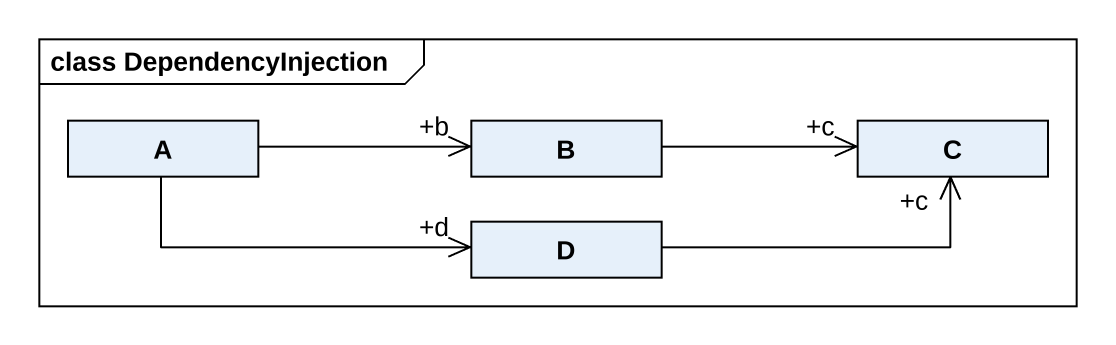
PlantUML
@startuml
mainframe class DependencyInjection
hide circle
hide empty members
class A
class B
class C
class D
A -right-> "+b" B
A -right-> "+d" D
B -right-> "+c" C
D -right-> "+c" C
@enduml
